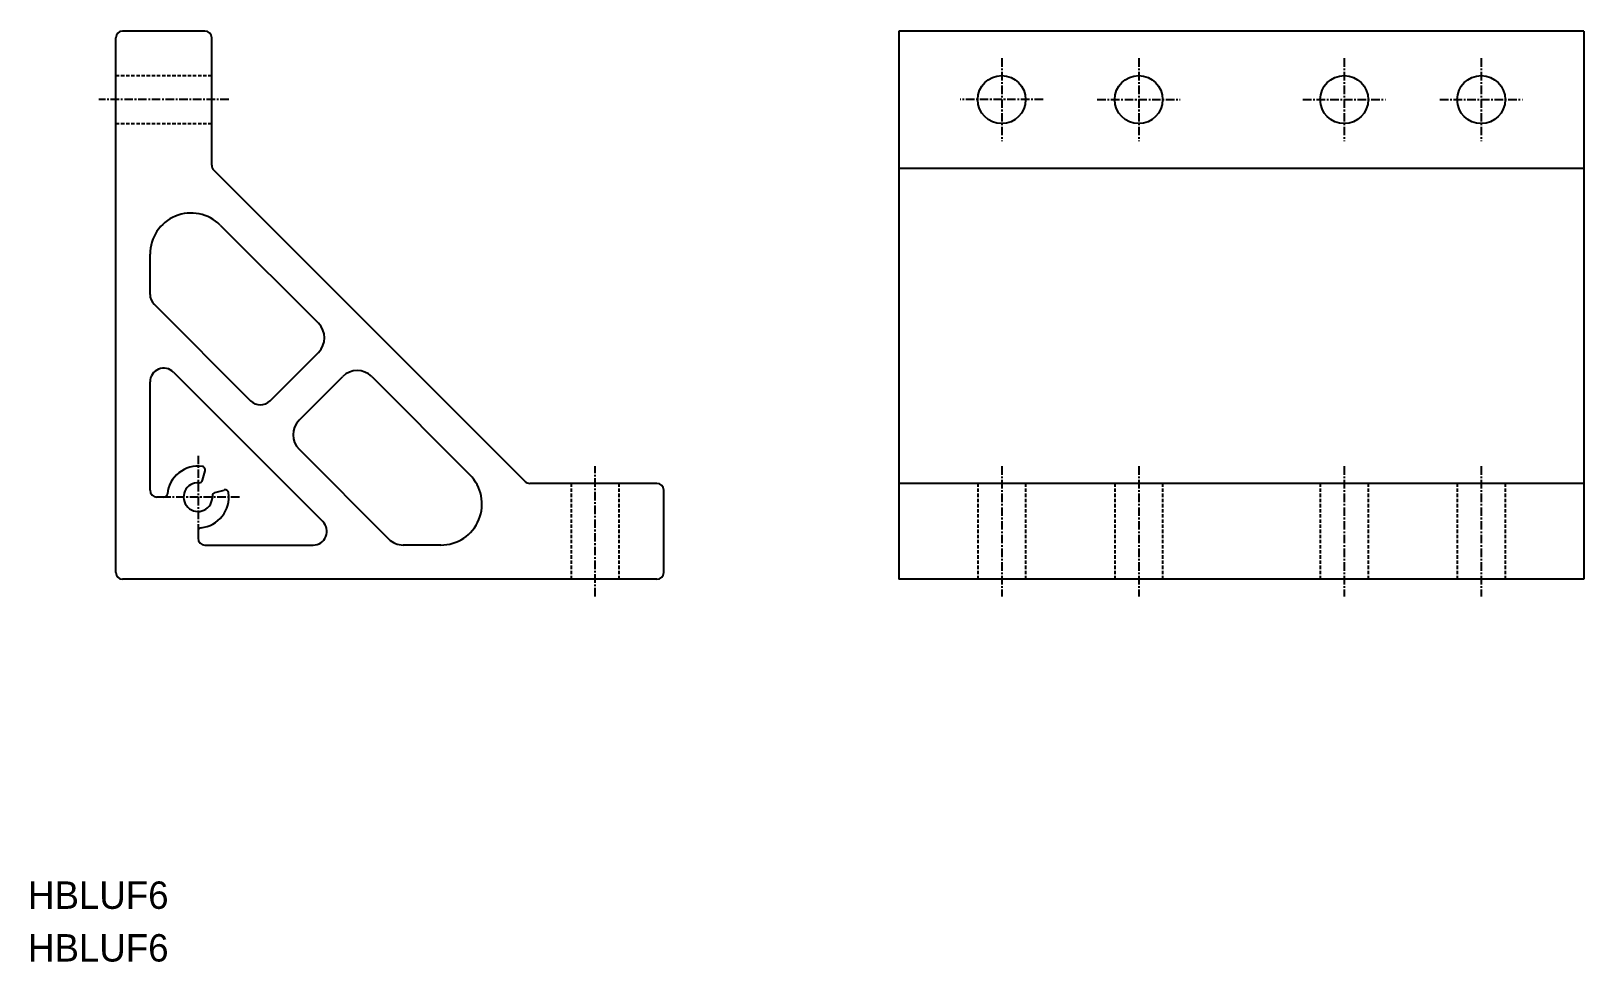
# Model space of a CAD drawing. Extents: x 0 to 227, y 0 to 136.
import ezdxf

# ---------------------------------------------------------------- set-up
doc = ezdxf.new("R2010")
doc.units = 0
doc.linetypes.add('CENTER', pattern=[2, 1.25, -0.25, 0.25, -0.25])
doc.linetypes.add('DASHED', pattern=[0.75, 0.5, -0.25])
doc.layers.get('0').update_dxf_attribs({"linetype": 'CONTINUOUS'})
doc.layers.add('CENTER', color=1, linetype='CENTER')

msp = doc.modelspace()

# ---------------------------------------------------------------- linework, layer by layer
at = {"color": 7, "linetype": 'CONTINUOUS'}
for p, q in [((12.81, 56.78), (12.81, 134.78)), ((25.81, 135.78), (13.81, 135.78)), ((26.81, 116.2), (26.81, 134.78)), ((127.13, 135.78), (127.13, 55.78)), ((227.13, 135.78), (127.13, 135.78)), ((227.13, 135.78), (227.13, 55.78)), ((127.13, 115.78), (227.13, 115.78)), ((27.11, 115.49), (72.52, 70.08)), ((28.06, 107.47), (42.39, 93.14)), ((17.81, 97.33), (17.81, 103.23)), ((18.4, 95.91), (32.49, 81.82)), ((35.32, 81.82), (42.39, 88.9)), ((17.81, 68.78), (17.81, 84.6)), ((21.23, 86.01), (43.05, 64.2)), ((39.56, 79), (45.93, 85.36)), ((50.17, 85.36), (64.5, 71.03)), ((39.56, 74.75), (52.65, 61.66)), ((25.48, 70.25), (25.84, 71.62)), ((27.28, 68.44), (28.65, 68.81)), ((91.81, 69.78), (73.23, 69.78)), ((92.81, 56.78), (92.81, 68.78)), ((227.13, 69.78), (127.13, 69.78)), ((19.84, 67.78), (18.81, 67.78)), ((24.81, 62.81), (24.81, 61.78)), ((25.81, 60.78), (41.63, 60.78)), ((60.26, 60.78), (54.77, 60.78)), ((91.81, 55.78), (13.81, 55.78)), ((227.13, 55.78), (127.13, 55.78))]:
    msp.add_line(p, q, dxfattribs=at)
at = {"color": 3, "linetype": 'DASHED'}
for p, q in [((12.81, 129.28), (26.81, 129.28)), ((12.81, 122.28), (26.81, 122.28)), ((79.31, 55.78), (79.31, 69.78)), ((86.31, 55.78), (86.31, 69.78)), ((138.63, 69.78), (138.63, 55.78)), ((145.63, 69.78), (145.63, 55.78)), ((158.63, 69.78), (158.63, 55.78)), ((165.63, 69.78), (165.63, 55.78)), ((188.63, 69.78), (188.63, 55.78)), ((195.63, 69.78), (195.63, 55.78)), ((208.63, 69.78), (208.63, 55.78)), ((215.63, 69.78), (215.63, 55.78))]:
    msp.add_line(p, q, dxfattribs=at)
at = {"color": 7, "linetype": 'CONTINUOUS'}
for centre in [(142.13, 125.78), (162.13, 125.78), (192.13, 125.78), (212.13, 125.78)]:
    msp.add_circle(centre, 3.5, dxfattribs=at)
for centre, radius, start, end in [((13.81, 134.78), 1, 90, 180), ((25.81, 134.78), 1, 0, 90), ((27.81, 116.2), 1, 180, 225), ((23.81, 103.23), 6, 45, 180), ((19.81, 97.33), 2, 180, 225), ((40.27, 91.02), 3, 315, 45), ((19.81, 84.6), 2, 45, 180), ((48.05, 83.24), 3, 45, 135), ((33.91, 83.24), 2, 225, 315), ((41.68, 76.87), 3, 135, 225), ((24.81, 67.78), 4.5, 82.1808, 174.2608), ((25.36, 71.75), 0.5, 345, 82.1807), ((60.26, 66.78), 6, 270, 45), ((18.81, 68.78), 1, 180, 270), ((19.84, 68.28), 0.5, 270, 354.2608), ((24.81, 67.78), 2.1, 86.0883, 3.9135), ((24.99, 70.38), 0.5, 266.0883, 345), ((24.81, 67.78), 4.5, 275.7392, 7.8195), ((27.41, 67.96), 0.5, 105, 183.9135), ((28.78, 68.33), 0.5, 7.8195, 105), ((73.23, 70.78), 1, 225, 270), ((91.81, 68.78), 1, 0, 90), ((41.63, 62.78), 2, 270, 45), ((25.31, 62.81), 0.5, 95.7392, 180), ((25.81, 61.78), 1, 180, 270), ((54.77, 63.78), 3, 225, 270), ((13.81, 56.78), 1, 180, 270), ((91.81, 56.78), 1, 270, 0)]:
    msp.add_arc(centre, radius, start, end, dxfattribs=at)
at = {"layer": 'CENTER', "color": 1, "linetype": 'CENTER'}
for p, q in [((142.13, 131.82), (142.13, 119.74)), ((162.13, 131.82), (162.13, 119.74)), ((192.13, 131.82), (192.13, 119.74)), ((212.13, 131.82), (212.13, 119.74)), ((29.31, 125.78), (10.31, 125.78)), ((148.17, 125.78), (136.09, 125.78)), ((156.09, 125.78), (168.17, 125.78)), ((186.09, 125.78), (198.17, 125.78)), ((206.09, 125.78), (218.17, 125.78)), ((24.81, 73.82), (24.81, 61.74)), ((82.81, 53.28), (82.81, 72.28)), ((142.13, 72.28), (142.13, 53.28)), ((162.13, 72.28), (162.13, 53.28)), ((192.13, 72.28), (192.13, 53.28)), ((212.13, 72.28), (212.13, 53.28)), ((30.85, 67.78), (18.77, 67.78))]:
    msp.add_line(p, q, dxfattribs=at)

# ---------------------------------------------------------------- texts
at = {"color": 7, "linetype": 'CONTINUOUS'}
for p in [(0, 7.69), (0, 0)]:
    msp.add_text('HBLUF6', height=4, dxfattribs=at).set_placement(p)

doc.saveas('drawing.dxf')
